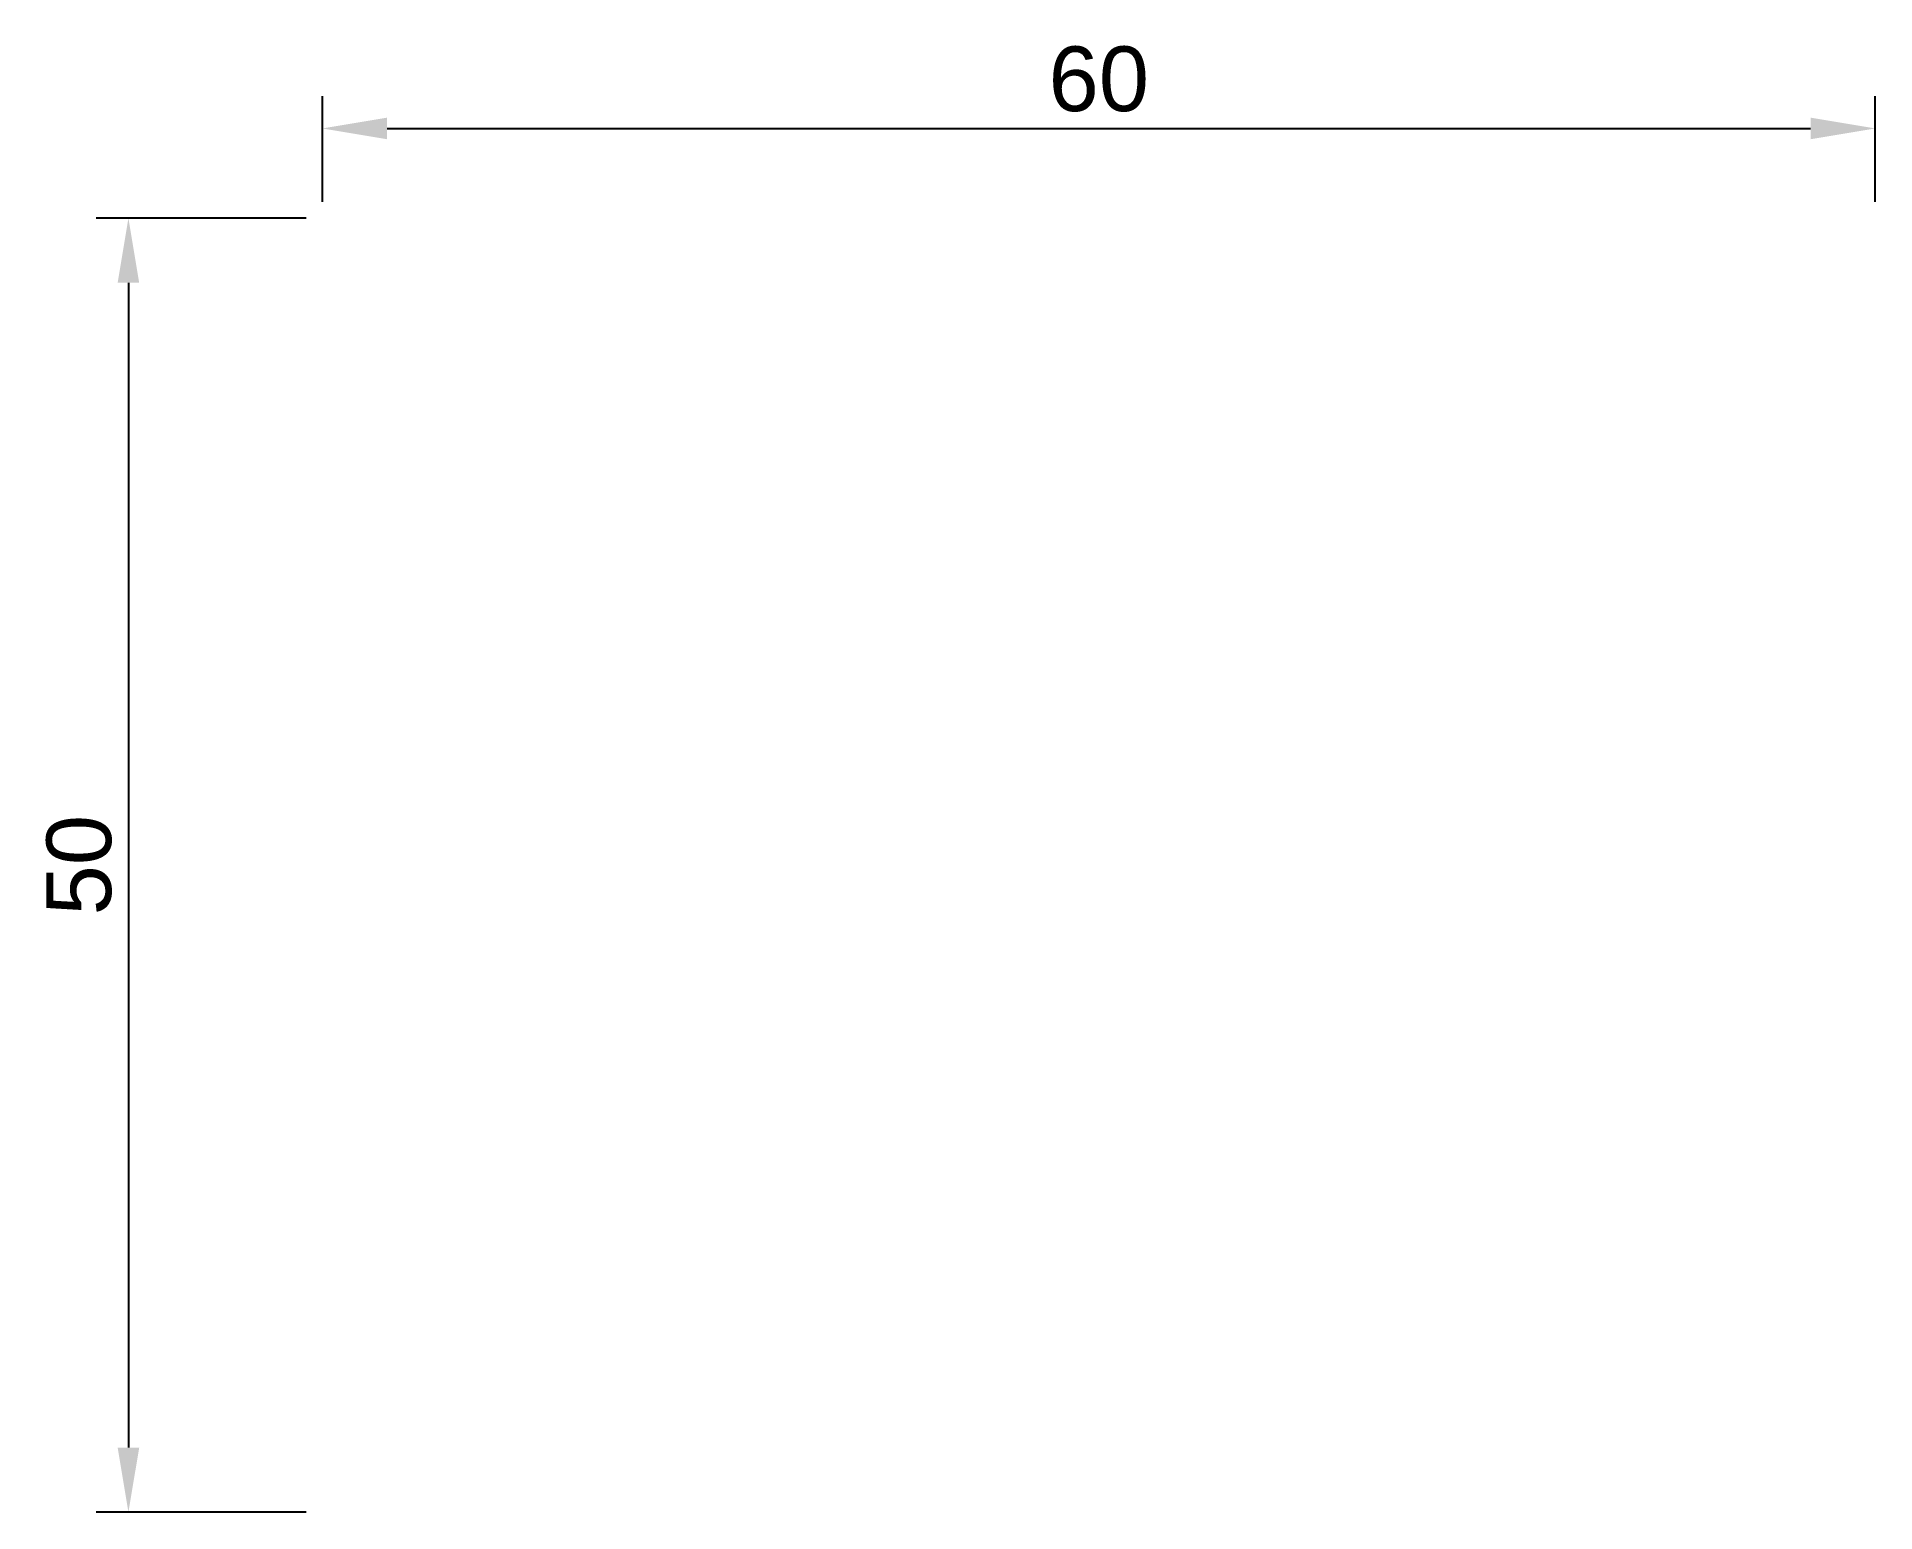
# Model space of a CAD drawing. Header units: millimetres. Extents: x 134.3 to 205.3, y 0 to 57.
import ezdxf

# ---------------------------------------------------------------- set-up
doc = ezdxf.new("R2010")
doc.units = ezdxf.units.MM
doc.styles.get("Standard").update_dxf_attribs({"font": 'arial.ttf'})
doc.dimstyles.new('ISO-25', dxfattribs={"dimtxt": 2.5, "dimasz": 2.5, "dimexe": 1.25, "dimexo": 0.625, "dimtad": 1, "dimtxsty": 'Standard', "dimcen": 2.5, "dimadec": 0, "dimazin": 0, "dimtfac": 1, "dimtmove": 0, "dimatfit": 3, "dimfxl": 1, "dimarcsym": 0})

# ---------------------------------------------------------------- blocks, each defined once
blk = doc.blocks.new('*D2')
at = {"color": 0, "lineweight": -2, "transparency": 16777216}
for p, q in [((144.675, 50), (136.557, 50)), ((137.807, 47.5), (137.807, 2.5)), ((144.675, 0), (136.557, 0))]:
    blk.add_line(p, q, dxfattribs=at)
at = {"color": 0, "transparency": 16777216}
for points in [[(137.391, 47.5), (138.224, 47.5), (137.807, 50)], [(137.391, 2.5), (138.224, 2.5), (137.807, 0)]]:
    blk.add_solid(points, dxfattribs=at)
at = {"layer": 'Defpoints', "color": 0, "transparency": 16777216}
for p in [(145.3, 50, 75.727), (145.3, 0, 75.727), (137.807, 0)]:
    blk.add_point(p, dxfattribs=at)
at = {"color": 0, "transparency": 16777216, "insert": (135.906, 25), "char_height": 2.5, "attachment_point": 5, "rotation": 90}
blk.add_mtext('50', dxfattribs=at)
blk = doc.blocks.new('*D3')
at = {"color": 0, "lineweight": -2, "transparency": 16777216}
for p, q in [((145.3, 50.625), (145.3, 54.715)), ((205.3, 50.625), (205.3, 54.715)), ((147.8, 53.465), (202.8, 53.465))]:
    blk.add_line(p, q, dxfattribs=at)
at = {"color": 0, "transparency": 16777216}
for points in [[(147.8, 53.882), (147.8, 53.048), (145.3, 53.465)], [(202.8, 53.882), (202.8, 53.048), (205.3, 53.465)]]:
    blk.add_solid(points, dxfattribs=at)
at = {"layer": 'Defpoints', "color": 0, "transparency": 16777216}
for p in [(205.3, 53.465), (145.3, 50, 75.727), (205.3, 50, 75.727)]:
    blk.add_point(p, dxfattribs=at)
at = {"color": 0, "transparency": 16777216, "insert": (175.3, 55.366), "char_height": 2.5, "attachment_point": 5}
blk.add_mtext('60', dxfattribs=at)

msp = doc.modelspace()

# ---------------------------------------------------------------- dimensions: what is measured, and where the dimension line sits
dim = msp.add_linear_dim(base=(205.3, 53.465), p1=(145.3, 50, 75.727), p2=(205.3, 50, 75.727), dimstyle='ISO-25')
dim.commit()
dim.dimension.update_dxf_attribs({"geometry": '*D3', "text_midpoint": (175.3, 55.366)})
dim = msp.add_linear_dim(base=(137.807, 0), p1=(145.3, 50, 75.727), p2=(145.3, 0, 75.727), angle=90, dimstyle='ISO-25')
dim.commit()
dim.dimension.update_dxf_attribs({"geometry": '*D2', "text_midpoint": (135.906, 25)})

doc.saveas('drawing.dxf')
